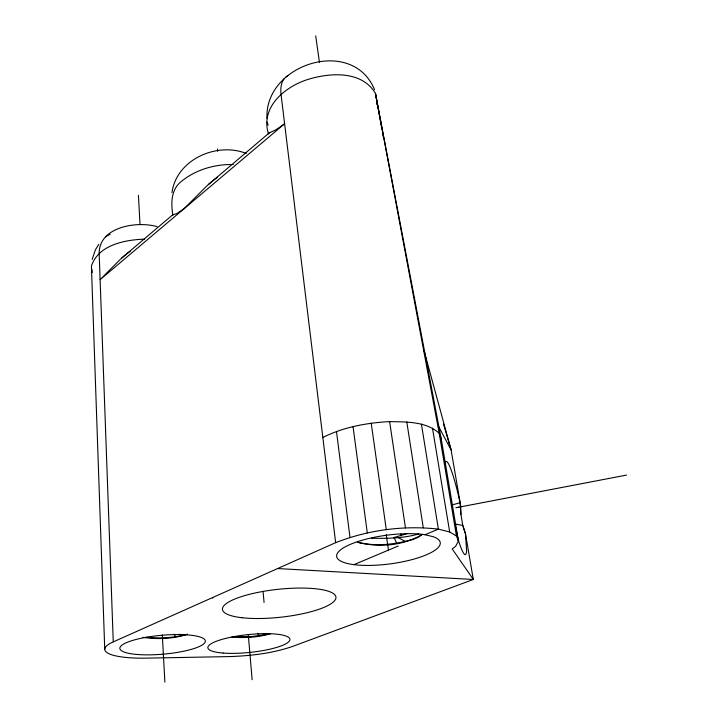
<?xml version="1.0" encoding="UTF-8"?>
<svg xmlns="http://www.w3.org/2000/svg" width="718" height="718" viewBox="0 0 718 718"><rect width="100%" height="100%" fill="white"/><g stroke="black" fill="none" stroke-linecap="round" stroke-linejoin="round"><path stroke-width="1.08" d="M266.979 118.264C264.421 64.028 352.574 36.097 374.518 89.642M130.218 251.273A71.719 59.073 -40.1 0 0 118.569 261.083L100.107 279.661L284.615 123.765L275.9 129.832L270.318 132.381A80.47 8.715 87.6 0 0 268.487 134.024C260.302 107.844 283.502 87.901 305.823 80.12C328.359 72.644 361.468 69.852 375.433 93.358L441.319 439.344L458.434 540.941L455.625 546.326L452.214 548.929L473.324 579.48L291.93 646.658C271.664 653.479 250.196 655.938 228.907 656.602L145.314 658.155A57.934 12.789 -5 0 1 113.264 641.874L99.156 253.346C99.084 226.556 137.255 220.839 157.107 226.655M171.979 192.657C176.431 159.477 216.737 141.733 246.283 153.446M376.555 104.263L377.04 102.198L375.433 93.358L439.201 433.25L456.469 536.032L458.434 540.941L455.508 526.734M92.155 259.36L95.449 249.81L98.761 244.326M284.095 78.765C280.828 83.207 280.451 89.014 281.025 94.318L335.656 542.655L113.264 641.874M121.854 257.95L173.101 214.476M208.382 184.535L269.753 132.471M357.726 542.314C378.96 547.825 403.669 545.761 422.597 534.246M105.438 236.823L110.15 234.194M285.917 76.88L288.071 75.507M187.524 634.182C173.307 638.993 157.556 639.523 142.738 637.315M422.157 534.542L418.208 537.244L412.276 539.783M322.84 437.468C343.527 427.093 366.665 422.839 389.614 421.601C406.406 422.022 425.909 421.251 439.201 433.25L441.319 439.344M353.893 564.653L398.203 546.021M425.038 534.73L433.457 536.786A52.252 14.432 -7.6 0 1 392.791 563.513A52.252 14.432 -7.6 0 1 339.758 550.553A52.252 14.432 -7.6 0 1 425.038 534.73L438.375 529.121L449.683 531.984L456.469 536.032M418.818 533.896C403.606 538.41 387.262 538.482 371.475 538.267M335.656 542.655C368.074 529.974 403.785 525.181 438.375 529.121L421.421 424.176M393.392 537.683L407.196 533.618M357.717 542.243C375.846 546.784 395.241 544.495 412.994 539.281M451.918 505.005L460.058 502.726L460.92 514.447L462.778 525.441L465.452 533.618L473.324 579.48L277.606 568.548M146.382 637.261C159.387 638.49 172.715 637.961 185.406 634.748M233.556 636.534L251.865 636.57L268.541 634.012M270.605 633.797C258.031 637.288 244.775 638.293 231.806 637.037M455.903 507.761L626.59 475.074M457.303 507.491L458.712 507.258M144.354 239.148C124.815 239.83 98.178 244.964 91.41 266.172L104.738 649.09M233.26 164.548C215.014 164.099 196.301 169.502 181.923 180.972C170.92 189.13 170.893 202.889 172.85 215.122A72.976 1.849 86.9 0 1 173.235 214.718L177.059 213.461L183.979 208.803L204.827 187.928A78.352 64.593 -33.1 0 1 217.482 177.274M454.386 523.898L462.769 525.432L465.452 533.618L466.601 550.661A47.469 5.313 78.4 0 1 457.213 536.382M179.464 634.218L182.237 635.583M264.044 633.815L265.813 634.694M397.844 537.432L405.428 541.444M174.016 634.227L175.632 636.722M257.78 633.384L259.198 635.798M438.438 426.205L451.092 449.917L460.678 505.777L460.911 514.465M394.164 537.728L396.65 543.14M267.123 122.105L268.155 125.237M443.491 424.105L451.092 449.917L424.123 350.931M377.04 102.198L381.994 129.734M382.389 131.941L383.376 137.443M432.46 428.054L449.683 531.984M406.792 421.96L423.279 527.712M389.614 421.601L405.455 527.883M400.904 534.093L401.156 535.781M371.197 423.162L386.293 529.669M315.705 35.9L319.465 62.457M386.23 534.587L388.429 550.132M91.841 269.322L92.272 272.481M353.014 426.537L367.302 532.918M336.473 431.437L349.989 537.369M263.048 591.363L264.071 602.42M217.482 149.012L217.689 151.238M248.293 634.865L252.144 679.704M212.654 597.529L212.699 598.157M138.43 195.278L140.01 224.384M162.322 634.936L164.88 682.1M445.034 464.178A47.469 5.313 78.4 0 1 460.058 502.726M137.964 654.529A42.9 9.469 -5 0 0 205.195 641.991A42.9 9.469 -5 0 0 144.731 637.566A42.9 9.469 -5 0 0 137.964 654.529M223.127 653.057A41.258 8.948 -5.9 0 0 289.471 640.887A41.258 8.948 -5.9 0 0 234.176 636.579A41.258 8.948 -5.9 0 0 223.127 653.057M241.975 617.722A57.09 14.01 -6.2 0 0 334.938 600.275A57.09 14.01 -6.2 0 0 260.652 591.865A57.09 14.01 -6.2 0 0 241.975 617.722"/></g></svg>
